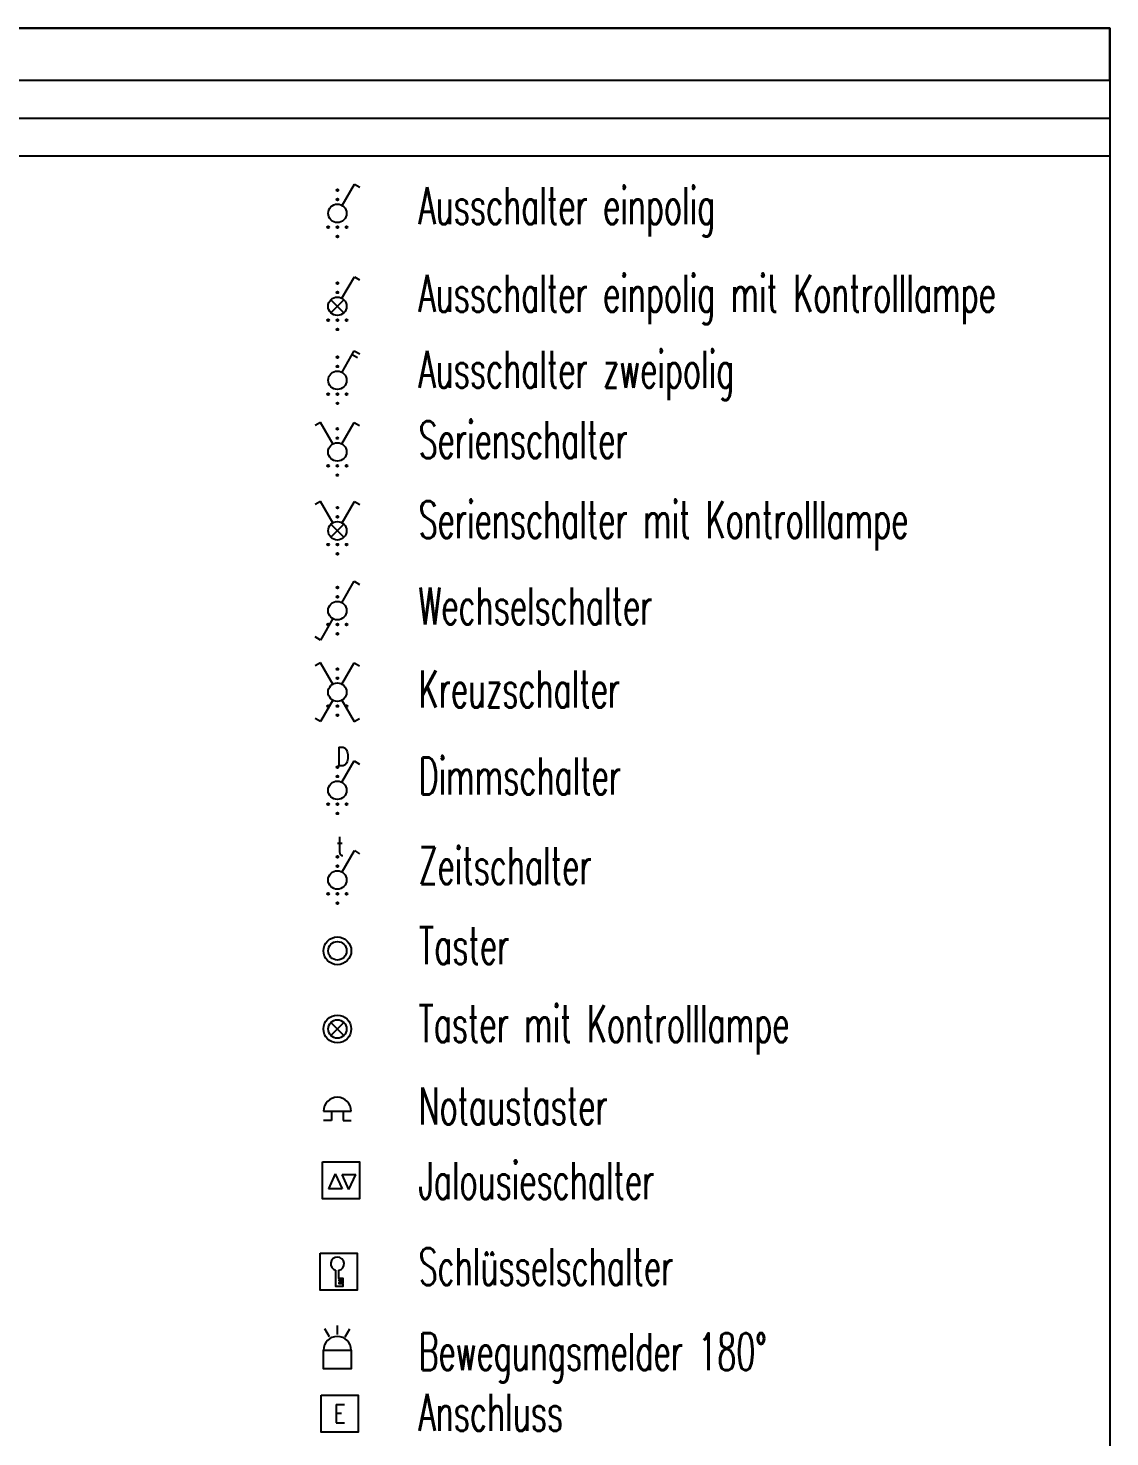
# Model space of a CAD drawing. Header units: millimetres. Extents: x 3198 to 3613, y 2298 to 2848.
# Drawn here: x 3405.8 to 3613.3, y 2577.9 to 2848.2 of the extents above; entities that cross this region are included whole.
import ezdxf
from ezdxf.enums import TextEntityAlignment as Align

# ---------------------------------------------------------------- set-up
doc = ezdxf.new("R2010")
doc.units = ezdxf.units.MM
doc.layers.add('E_Muster', color=18, linetype='Continuous', true_color=0x080808)
doc.layers.add('ET_LEGENDE - Wohnung$0$800_AL_ALLG_L', color=18, linetype='Continuous', true_color=0x050505)
doc.layers.add('ET_LEGENDE - Wohnung$0$800_KO_HI____L', color=130, linetype='Continuous')
doc.styles.add('ET_LEGENDE - Wohnung$0$ROMANS', font='romans.shx', dxfattribs={"width": 0.6})

# ---------------------------------------------------------------- blocks, each defined once
blk = doc.blocks.new('Ausschalter Einpolig')
at = {"color": 5}
for p, q in [((2571.887, 2402.605), (2572.322, 2403.359)), ((2572.322, 2403.359), (2572.511, 2403.25))]:
    blk.add_line(p, q, dxfattribs=at)
blk.add_circle((2571.724, 2402.323), 0.326, dxfattribs=at)
at = {"layer": 'ET_LEGENDE - Wohnung$0$800_KO_HI____L', "color": 5}
for centre in [(2571.724, 2403.139), (2571.724, 2402.812), (2571.397, 2401.833), (2571.724, 2401.833), (2571.724, 2401.506), (2572.05, 2401.833)]:
    blk.add_circle(centre, 0.0326, dxfattribs=at)
blk = doc.blocks.new('Ausschalter einpolig mit Kontrolllampe')
at = {"color": 5}
for p, q in [((2571.978, 2399.325), (2572.414, 2400.079)), ((2572.414, 2400.079), (2572.602, 2399.97)), ((2571.584, 2398.812), (2572.046, 2399.273)), ((2572.046, 2398.812), (2571.584, 2399.273))]:
    blk.add_line(p, q, dxfattribs=at)
blk.add_circle((2571.815, 2399.042), 0.326, dxfattribs=at)
at = {"layer": 'ET_LEGENDE - Wohnung$0$800_KO_HI____L', "color": 5}
for centre in [(2571.815, 2399.859), (2571.815, 2399.532), (2571.489, 2398.553), (2571.815, 2398.553), (2572.141, 2398.553), (2571.815, 2398.226)]:
    blk.add_circle(centre, 0.0326, dxfattribs=at)
blk = doc.blocks.new('Ausschalter zweipolig')
at = {"color": 5}
for p, q in [((2572.168, 2396.712), (2572.603, 2397.466)), ((2572.529, 2397.338), (2572.718, 2397.229)), ((2572.603, 2397.466), (2572.792, 2397.357))]:
    blk.add_line(p, q, dxfattribs=at)
blk.add_circle((2572.005, 2396.429), 0.326, dxfattribs=at)
at = {"layer": 'ET_LEGENDE - Wohnung$0$800_KO_HI____L', "color": 5}
for centre in [(2572.005, 2397.246), (2572.005, 2396.919), (2571.678, 2395.94), (2572.005, 2395.94), (2572.005, 2395.613), (2572.331, 2395.94)]:
    blk.add_circle(centre, 0.0326, dxfattribs=at)
blk = doc.blocks.new('Serienschalter')
at = {"color": 5}
for p, q in [((2571.551, 2394.934), (2571.362, 2394.825)), ((2571.986, 2394.18), (2571.551, 2394.934)), ((2572.313, 2394.18), (2572.748, 2394.934)), ((2572.748, 2394.934), (2572.936, 2394.825))]:
    blk.add_line(p, q, dxfattribs=at)
blk.add_circle((2572.149, 2393.897), 0.326, dxfattribs=at)
at = {"layer": 'ET_LEGENDE - Wohnung$0$800_KO_HI____L', "color": 5}
for centre in [(2572.149, 2394.714), (2572.149, 2394.387), (2571.823, 2393.408), (2572.149, 2393.408), (2572.149, 2393.081), (2572.476, 2393.408)]:
    blk.add_circle(centre, 0.0326, dxfattribs=at)
blk = doc.blocks.new('Serienschalter mit Kontrolllampe')
at = {"color": 5}
for p, q in [((2571.617, 2392.149), (2571.428, 2392.04)), ((2572.052, 2391.395), (2571.617, 2392.149)), ((2572.379, 2391.395), (2572.814, 2392.149)), ((2572.814, 2392.149), (2573.002, 2392.04)), ((2571.984, 2390.881), (2572.446, 2391.343)), ((2572.446, 2390.881), (2571.984, 2391.343))]:
    blk.add_line(p, q, dxfattribs=at)
blk.add_circle((2572.215, 2391.112), 0.326, dxfattribs=at)
at = {"layer": 'ET_LEGENDE - Wohnung$0$800_KO_HI____L', "color": 5}
for centre in [(2572.215, 2391.928), (2572.215, 2391.602), (2571.889, 2390.622), (2572.215, 2390.622), (2572.542, 2390.622), (2572.215, 2390.296)]:
    blk.add_circle(centre, 0.0326, dxfattribs=at)
blk = doc.blocks.new('Wechselschalter')
at = {"color": 5}
for p, q in [((2572.403, 2388.573), (2572.838, 2389.327)), ((2572.838, 2389.327), (2573.027, 2389.219)), ((2572.077, 2388.008), (2571.641, 2387.254)), ((2571.641, 2387.254), (2571.453, 2387.363))]:
    blk.add_line(p, q, dxfattribs=at)
blk.add_circle((2572.24, 2388.291), 0.326, dxfattribs=at)
at = {"layer": 'ET_LEGENDE - Wohnung$0$800_KO_HI____L', "color": 5}
for centre in [(2572.24, 2389.107), (2572.24, 2388.78), (2571.913, 2387.801), (2572.24, 2387.801), (2572.566, 2387.801), (2572.24, 2387.475)]:
    blk.add_circle(centre, 0.0326, dxfattribs=at)
blk = doc.blocks.new('Kreuzschalter')
at = {"color": 5}
for p, q in [((2571.641, 2386.449), (2571.453, 2386.34)), ((2572.077, 2385.695), (2571.641, 2386.449)), ((2572.403, 2385.695), (2572.838, 2386.449)), ((2572.838, 2386.449), (2573.027, 2386.34)), ((2572.077, 2385.129), (2571.641, 2384.375)), ((2572.403, 2385.129), (2572.838, 2384.375)), ((2571.641, 2384.375), (2571.453, 2384.484)), ((2572.838, 2384.375), (2573.027, 2384.484))]:
    blk.add_line(p, q, dxfattribs=at)
blk.add_circle((2572.24, 2385.412), 0.326, dxfattribs=at)
at = {"layer": 'ET_LEGENDE - Wohnung$0$800_KO_HI____L', "color": 5}
for centre in [(2572.24, 2386.228), (2572.24, 2385.902), (2571.913, 2384.922), (2572.24, 2384.922), (2572.24, 2384.596), (2572.566, 2384.922)]:
    blk.add_circle(centre, 0.0326, dxfattribs=at)
blk = doc.blocks.new('Dimmschalter')
at = {"color": 5}
for p, q in [((2572.528, 2382.23), (2572.964, 2382.984)), ((2572.964, 2382.984), (2573.152, 2382.875))]:
    blk.add_line(p, q, dxfattribs=at)
blk.add_circle((2572.365, 2381.947), 0.326, dxfattribs=at)
at = {"layer": 'ET_LEGENDE - Wohnung$0$800_KO_HI____L', "color": 5}
for centre in [(2572.365, 2382.763), (2572.365, 2382.437), (2572.039, 2381.457), (2572.365, 2381.457), (2572.365, 2381.131), (2572.692, 2381.457)]:
    blk.add_circle(centre, 0.0326, dxfattribs=at)
at = {"color": 5, "style": 'ET_LEGENDE - Wohnung$0$ROMANS', "width": 0.8}
blk.add_text('D', height=0.653, dxfattribs=at).set_placement((2572.329, 2382.812))
blk = doc.blocks.new('Zeitschalter')
at = {"color": 5}
for p, q in [((2572.5, 2379.061), (2572.935, 2379.815)), ((2572.935, 2379.815), (2573.123, 2379.707))]:
    blk.add_line(p, q, dxfattribs=at)
blk.add_circle((2572.336, 2378.779), 0.326, dxfattribs=at)
at = {"layer": 'ET_LEGENDE - Wohnung$0$800_KO_HI____L', "color": 5}
for centre in [(2572.336, 2379.595), (2572.336, 2379.268), (2572.01, 2378.289), (2572.336, 2378.289), (2572.663, 2378.289), (2572.336, 2377.963)]:
    blk.add_circle(centre, 0.0326, dxfattribs=at)
at = {"color": 5, "style": 'ET_LEGENDE - Wohnung$0$ROMANS', "width": 0.8}
blk.add_text('t', height=0.653, dxfattribs=at).set_placement((2572.3, 2379.644))
blk = doc.blocks.new('Taster')
at = {"color": 5}
for radius in [0.49, 0.326]:
    blk.add_circle((2572.341, 2376.277), radius, dxfattribs=at)
blk = doc.blocks.new('Taster mit Kontrolllampe')
at = {"color": 5}
for p, q in [((2572.047, 2373.285), (2572.509, 2373.747)), ((2572.509, 2373.285), (2572.047, 2373.747))]:
    blk.add_line(p, q, dxfattribs=at)
for radius in [0.49, 0.326]:
    blk.add_circle((2572.278, 2373.516), radius, dxfattribs=at)
blk = doc.blocks.new('Notaustaster')
at = {"color": 5}
for p, q in [((2571.835, 2370.613), (2572.814, 2370.613)), ((2572.121, 2370.287), (2571.835, 2370.287)), ((2572.121, 2370.613), (2572.121, 2370.287)), ((2572.529, 2370.613), (2572.529, 2370.287)), ((2572.529, 2370.287), (2572.814, 2370.287))]:
    blk.add_line(p, q, dxfattribs=at)
blk.add_arc((2572.325, 2370.613), 0.49, 0, 180, dxfattribs=at)
blk = doc.blocks.new('Schlüsselschalter')
at = {"color": 5}
blk.add_lwpolyline([(2571.599, 2365.595), (2572.905, 2365.595), (2572.905, 2364.29), (2571.599, 2364.29)], close=True, dxfattribs=at)
at = {"color": 5, "linetype": 'ByBlock'}
blk.add_lwpolyline([(2572.139, 2364.997), (2572.139, 2364.435), (2572.411, 2364.435), (2572.411, 2364.521), (2572.266, 2364.521), (2572.266, 2364.567), (2572.411, 2364.567), (2572.411, 2364.617), (2572.266, 2364.617), (2572.266, 2364.657), (2572.411, 2364.657), (2572.411, 2364.703), (2572.252, 2364.703), (2572.252, 2364.994)], dxfattribs=at)
blk.add_arc((2572.202, 2365.225), 0.237, 282.3256, 254.6725, dxfattribs=at)
blk = doc.blocks.new('Bewegungsmelder 180°')
at = {"color": 160}
for p, q in [((2571.881, 2362.648), (2571.717, 2362.931)), ((2572.158, 2362.723), (2572.158, 2363.049)), ((2572.436, 2362.648), (2572.599, 2362.931))]:
    blk.add_line(p, q, dxfattribs=at)
blk.add_lwpolyline([(2571.668, 2362.168), (2572.648, 2362.168), (2572.648, 2361.515), (2571.668, 2361.515)], close=True, dxfattribs=at)
blk.add_arc((2572.158, 2362.168), 0.49, 0, 180, dxfattribs=at)
blk = doc.blocks.new('Jalousieschalter')
at = {"color": 160}
for p, q in [((2572.216, 2368.405), (2571.974, 2367.873)), ((2572.216, 2368.405), (2572.457, 2367.873)), ((2572.457, 2368.381), (2572.941, 2368.381)), ((2572.699, 2367.849), (2572.457, 2368.381)), ((2572.699, 2367.849), (2572.941, 2368.381)), ((2572.457, 2367.873), (2571.974, 2367.873))]:
    blk.add_line(p, q, dxfattribs=at)
blk.add_lwpolyline([(2571.769, 2368.829), (2573.075, 2368.829), (2573.075, 2367.523), (2571.769, 2367.523)], close=True, dxfattribs=at)
blk = doc.blocks.new('Anschluss')
at = {"color": 160}
blk.add_lwpolyline([(2571.333, 2282.613), (2572.639, 2282.613), (2572.639, 2281.307), (2571.333, 2281.307)], close=True, dxfattribs=at)
at = {"color": 160, "style": 'ET_LEGENDE - Wohnung$0$ROMANS', "width": 0.8}
blk.add_text('E', height=0.653, dxfattribs=at).set_placement((2571.986, 2281.96), align=Align.MIDDLE_CENTER)
blk = doc.blocks.new('Vorlage_Legende')
at = {"color": 18, "true_color": 0x000000}
blk.add_lwpolyline([(3197.99, 2850.48), (3613.01, 2850.48), (3613.01, 2299.93), (3197.99, 2299.93)], close=True, dxfattribs=at)
at = {"layer": 'E_Muster'}
for p, q in [((3297.88, 2833.2), (3613.01, 2833.2)), ((3297.88, 2826), (3613.01, 2826))]:
    blk.add_line(p, q, dxfattribs=at)
at = {"layer": 'ET_LEGENDE - Wohnung$0$800_AL_ALLG_L'}
blk.add_lwpolyline([(3197.99, 2840.48), (3613.01, 2840.48), (3613.01, 2850.48), (3197.99, 2850.48)], close=True, dxfattribs=at)

msp = doc.modelspace()

# ---------------------------------------------------------------- block references
at = {"color": 150}
msp.add_blockref('Vorlage_Legende', (0.33, -2.3), dxfattribs=at)
at = {"xscale": 5.433086843283237, "yscale": 5.433086843283237, "zscale": 5.433086843283237}
for name, p in [('Ausschalter Einpolig', (-10507.25, -10239.39)), ('Ausschalter einpolig mit Kontrolllampe', (-10507.75, -10239.39)), ('Ausschalter zweipolig', (-10508.78, -10239.39)), ('Serienschalter', (-10509.57, -10239.39)), ('Serienschalter mit Kontrolllampe', (-10509.92, -10239.39)), ('Wechselschalter', (-10510.06, -10239.39)), ('Kreuzschalter', (-10510.06, -10239.39)), ('Dimmschalter', (-10510.74, -10239.39)), ('Zeitschalter', (-10510.58, -10239.39)), ('Taster', (-10510.6, -10239.39)), ('Taster mit Kontrolllampe', (-10510.26, -10239.39)), ('Notaustaster', (-10510.52, -10239.39)), ('Jalousieschalter', (-10510.34, -10239.39)), ('Schlüsselschalter', (-10509.85, -10239.39)), ('Bewegungsmelder 180°', (-10509.61, -10239.39)), ('Anschluss', (-10508.22, -9815.78))]:
    msp.add_blockref(name, p, dxfattribs=at)

# ---------------------------------------------------------------- texts
at = {"layer": 'E_Muster', "color": 5, "style": 'ET_LEGENDE - Wohnung$0$ROMANS', "width": 0.6}
for s, height, p in [('Ausschalter einpolig ', 7.0949, (3480.73, 2814.11)), ('Ausschalter einpolig mit Kontrolllampe', 7.0949, (3480.73, 2797.27)), ('Ausschalter zweipolig', 7.0949, (3480.73, 2782.72)), ('Serienschalter', 7.0949, (3480.73, 2769.2)), ('Serienschalter mit Kontrolllampe', 7.0949, (3480.73, 2753.87)), ('Wechselschalter', 7.0949, (3480.73, 2737.32)), ('Kreuzschalter', 7.0949, (3480.73, 2721.36)), ('Dimmschalter', 7.0949, (3480.73, 2704.66)), ('Zeitschalter', 7.0949, (3480.73, 2687.44)), ('Taster', 7.095, (3480.81, 2672.13)), ('Taster mit Kontrolllampe', 7.0949, (3480.73, 2657.13)), ('Notaustaster', 7.0949, (3480.73, 2641.36)), ('Jalousieschalter', 7.0949, (3480.73, 2627.05)), ('Schlüsselschalter', 7.0949, (3480.73, 2610.55)), ('Bewegungsmelder 180°', 7.0949, (3480.73, 2594.21)), ('Anschluss', 7.095, (3480.73, 2582.56))]:
    msp.add_text(s, height=height, dxfattribs=at).set_placement(p, align=Align.MIDDLE_LEFT)

doc.saveas('drawing.dxf')
